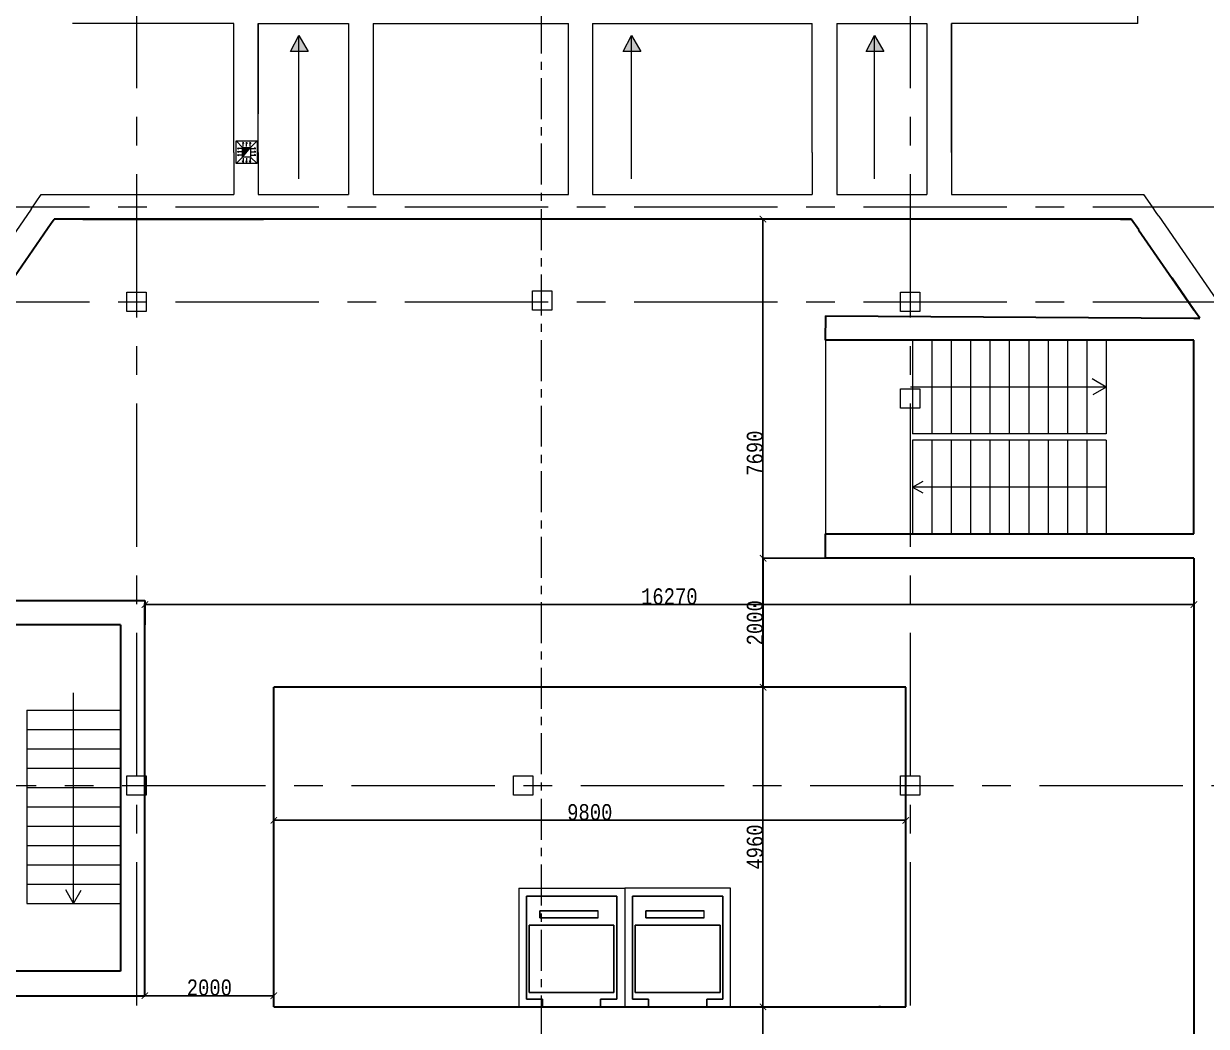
# Model space of a CAD drawing. Header units: millimetres. Extents: x -689206 to 4969298, y -1019800 to 703299.
# Drawn here: x 450532 to 468874, y -71442 to -55896 of the extents above; entities that cross this region are included whole.
import ezdxf

# ---------------------------------------------------------------- set-up
doc = ezdxf.new("R2010")
doc.units = ezdxf.units.MM
doc.linetypes.add('JIS_02_4.0', pattern=[5.5, 4, -1.5])
doc.linetypes.add('осеваяX2', pattern=[101.6, 63.5, -12.7, 12.7, -12.7])
doc.layers.add('кровля', color=211, linetype='Continuous')
doc.layers.add('четотам', color=7, linetype='Continuous')
for name, color, linetype, lineweight in [('несущие', 7, 'Continuous', 30), ('РАЗМЕРЫ', 7, 'Continuous', 9), ('сваи', 7, 'JIS_02_4.0', 30), ('стены', 7, 'Continuous', 20)]:
    doc.layers.add(name, color=color, linetype=linetype, lineweight=lineweight)
doc.styles.add('Аннотативный', font='isocteur.ttf', dxfattribs={"width": 0.7, "height": 250})
doc.dimstyles.new('Аннотативный', dxfattribs={"dimscale": 0, "dimtxt": 250, "dimasz": 100, "dimexe": 1.25, "dimexo": 0.625, "dimtad": 1, "dimdec": 0, "dimtxsty": 'Аннотативный', "dimblk": 'ARCHTICK', "dimcen": 2.5, "dimadec": 0, "dimazin": 0, "dimtfac": 1, "dimtdec": 0, "dimtmove": 0, "dimatfit": 3, "dimfxl": 1, "dimarcsym": 0})

# ---------------------------------------------------------------- blocks, each defined once
blk = doc.blocks.new('_ArchTick')
at = {"color": 0, "linetype": 'ByBlock', "const_width": 0.15}
blk.add_lwpolyline([(-0.5, -0.5), (0.5, 0.5)], dxfattribs=at)
blk = doc.blocks.new('*D1375')
at = {"layer": 'Defpoints', "color": 0, "linetype": 'ByBlock', "lineweight": 20, "transparency": 16777216}
for p in [(452412, -70968), (454412, -70968), (454412, -70968)]:
    blk.add_point(p, dxfattribs=at)
at = {"layer": 'РАЗМЕРЫ', "color": 0, "linetype": 'ByBlock', "lineweight": -2, "transparency": 16777216}
for p, q in [((452412, -70967), (452412, -70967)), ((452412, -70968), (454412, -70968)), ((454412, -70967), (454412, -70967))]:
    blk.add_line(p, q, dxfattribs=at)
at = {"layer": 'РАЗМЕРЫ', "color": 0, "linetype": 'ByBlock', "lineweight": -2, "transparency": 16777216, "xscale": 100, "yscale": 100, "zscale": 100, "rotation": 180}
blk.add_blockref('_ArchTick', (452412, -70968), dxfattribs=at)
at = {"layer": 'РАЗМЕРЫ', "color": 0, "linetype": 'ByBlock', "lineweight": -2, "transparency": 16777216, "xscale": 100, "yscale": 100, "zscale": 100}
blk.add_blockref('_ArchTick', (454412, -70968), dxfattribs=at)
at = {"layer": 'РАЗМЕРЫ', "color": 0, "linetype": 'ByBlock', "lineweight": 20, "transparency": 16777216, "insert": (453412, -70842), "char_height": 250, "attachment_point": 5, "style": 'Аннотативный'}
blk.add_mtext('2000', dxfattribs=at)
blk = doc.blocks.new('*D1376')
at = {"layer": 'Defpoints', "color": 0, "linetype": 'ByBlock', "lineweight": 20, "transparency": 16777216}
for p in [(454412, -66184), (464212, -66184), (454412, -68248)]:
    blk.add_point(p, dxfattribs=at)
at = {"layer": 'РАЗМЕРЫ', "color": 0, "linetype": 'ByBlock', "lineweight": -2, "transparency": 16777216}
for p, q in [((454412, -66185), (454412, -68250)), ((464212, -66185), (464212, -68250)), ((464212, -68248), (454412, -68248))]:
    blk.add_line(p, q, dxfattribs=at)
at = {"layer": 'РАЗМЕРЫ', "color": 0, "linetype": 'ByBlock', "lineweight": -2, "transparency": 16777216, "xscale": 100, "yscale": 100, "zscale": 100, "rotation": 180}
blk.add_blockref('_ArchTick', (454412, -68248), dxfattribs=at)
at = {"layer": 'РАЗМЕРЫ', "color": 0, "linetype": 'ByBlock', "lineweight": -2, "transparency": 16777216, "xscale": 100, "yscale": 100, "zscale": 100}
blk.add_blockref('_ArchTick', (464212, -68248), dxfattribs=at)
at = {"layer": 'РАЗМЕРЫ', "color": 0, "linetype": 'ByBlock', "lineweight": 20, "transparency": 16777216, "insert": (459312, -68123), "char_height": 250, "attachment_point": 5, "style": 'Аннотативный'}
blk.add_mtext('9800', dxfattribs=at)
blk = doc.blocks.new('*D1377')
at = {"layer": 'Defpoints', "color": 0, "linetype": 'ByBlock', "lineweight": 20, "transparency": 16777216}
for p in [(461330, -58925), (461330, -66184), (461998, -66184)]:
    blk.add_point(p, dxfattribs=at)
at = {"layer": 'РАЗМЕРЫ', "color": 0, "linetype": 'ByBlock', "lineweight": -2, "transparency": 16777216}
for p, q in [((461331, -58925), (462000, -58925)), ((461998, -58925), (461998, -66184)), ((461331, -66184), (462000, -66184))]:
    blk.add_line(p, q, dxfattribs=at)
at = {"layer": 'РАЗМЕРЫ', "color": 0, "linetype": 'ByBlock', "lineweight": -2, "transparency": 16777216, "xscale": 100, "yscale": 100, "zscale": 100}
for p, rotation in [((461998, -58925), 90), ((461998, -66184), 270)]:
    blk.add_blockref('_ArchTick', p, dxfattribs=dict(at, rotation=rotation))
at = {"layer": 'РАЗМЕРЫ', "color": 0, "linetype": 'ByBlock', "lineweight": 20, "transparency": 16777216, "insert": (461873, -62555), "char_height": 250, "attachment_point": 5, "rotation": 90, "style": 'Аннотативный'}
blk.add_mtext('7690', dxfattribs=at)
blk = doc.blocks.new('*D1378')
at = {"layer": 'Defpoints', "color": 0, "linetype": 'ByBlock', "lineweight": 20, "transparency": 16777216}
for p in [(464212, -66184), (461998, -71140), (464212, -71140)]:
    blk.add_point(p, dxfattribs=at)
at = {"layer": 'РАЗМЕРЫ', "color": 0, "linetype": 'ByBlock', "lineweight": -2, "transparency": 16777216}
for p, q in [((464211, -66184), (461997, -66184)), ((461998, -66184), (461998, -71140)), ((464211, -71140), (461997, -71140))]:
    blk.add_line(p, q, dxfattribs=at)
at = {"layer": 'РАЗМЕРЫ', "color": 0, "linetype": 'ByBlock', "lineweight": -2, "transparency": 16777216, "xscale": 100, "yscale": 100, "zscale": 100}
for p, rotation in [((461998, -66184), 90), ((461998, -71140), 270)]:
    blk.add_blockref('_ArchTick', p, dxfattribs=dict(at, rotation=rotation))
at = {"layer": 'РАЗМЕРЫ', "color": 0, "linetype": 'ByBlock', "lineweight": 20, "transparency": 16777216, "insert": (461873, -68662), "char_height": 250, "attachment_point": 5, "rotation": 90, "style": 'Аннотативный'}
blk.add_mtext('4960', dxfattribs=at)
blk = doc.blocks.new('*D1379')
at = {"layer": 'Defpoints', "color": 0, "linetype": 'ByBlock', "lineweight": 20, "transparency": 16777216}
for p in [(452412, -64888), (468681, -64888), (468681, -64904)]:
    blk.add_point(p, dxfattribs=at)
at = {"layer": 'РАЗМЕРЫ', "color": 0, "linetype": 'ByBlock', "lineweight": -2, "transparency": 16777216}
for p, q in [((452412, -64888), (452412, -64905)), ((452412, -64904), (468681, -64904)), ((468681, -64888), (468681, -64905))]:
    blk.add_line(p, q, dxfattribs=at)
at = {"layer": 'РАЗМЕРЫ', "color": 0, "linetype": 'ByBlock', "lineweight": -2, "transparency": 16777216, "xscale": 100, "yscale": 100, "zscale": 100, "rotation": 180}
blk.add_blockref('_ArchTick', (452412, -64904), dxfattribs=at)
at = {"layer": 'РАЗМЕРЫ', "color": 0, "linetype": 'ByBlock', "lineweight": -2, "transparency": 16777216, "xscale": 100, "yscale": 100, "zscale": 100}
blk.add_blockref('_ArchTick', (468681, -64904), dxfattribs=at)
at = {"layer": 'РАЗМЕРЫ', "color": 0, "linetype": 'ByBlock', "lineweight": 20, "transparency": 16777216, "insert": (460546, -64778), "char_height": 250, "attachment_point": 5, "style": 'Аннотативный'}
blk.add_mtext('16270', dxfattribs=at)
blk = doc.blocks.new('*D1382')
at = {"layer": 'Defpoints', "color": 0, "linetype": 'ByBlock', "lineweight": 20, "transparency": 16777216}
for p in [(461997, -71140), (461998, -73140), (463058, -73140)]:
    blk.add_point(p, dxfattribs=at)
at = {"layer": 'РАЗМЕРЫ', "color": 0, "linetype": 'ByBlock', "lineweight": -2, "transparency": 16777216}
for p, q in [((461998, -71140), (462000, -71140)), ((461998, -71140), (461998, -73140)), ((463058, -73140), (461997, -73140))]:
    blk.add_line(p, q, dxfattribs=at)
at = {"layer": 'РАЗМЕРЫ', "color": 0, "linetype": 'ByBlock', "lineweight": -2, "transparency": 16777216, "xscale": 100, "yscale": 100, "zscale": 100}
for p, rotation in [((461998, -71140), 90), ((461998, -73140), 270)]:
    blk.add_blockref('_ArchTick', p, dxfattribs=dict(at, rotation=rotation))
at = {"layer": 'РАЗМЕРЫ', "color": 0, "linetype": 'ByBlock', "lineweight": 20, "transparency": 16777216, "insert": (461873, -72140), "char_height": 250, "attachment_point": 5, "rotation": 90, "style": 'Аннотативный'}
blk.add_mtext('2000', dxfattribs=at)
blk = doc.blocks.new('*D1383')
at = {"layer": 'Defpoints', "color": 0, "linetype": 'ByBlock', "lineweight": 20, "transparency": 16777216}
for p in [(462969, -64185), (462000, -66184), (462969, -66184)]:
    blk.add_point(p, dxfattribs=at)
at = {"layer": 'РАЗМЕРЫ', "color": 0, "linetype": 'ByBlock', "lineweight": -2, "transparency": 16777216}
for p, q in [((462968, -64185), (461998, -64185)), ((462000, -64185), (462000, -66184)), ((462968, -66184), (461998, -66184))]:
    blk.add_line(p, q, dxfattribs=at)
at = {"layer": 'РАЗМЕРЫ', "color": 0, "linetype": 'ByBlock', "lineweight": -2, "transparency": 16777216, "xscale": 100, "yscale": 100, "zscale": 100}
for p, rotation in [((462000, -64185), 90), ((462000, -66184), 270)]:
    blk.add_blockref('_ArchTick', p, dxfattribs=dict(at, rotation=rotation))
at = {"layer": 'РАЗМЕРЫ', "color": 0, "linetype": 'ByBlock', "lineweight": 20, "transparency": 16777216, "insert": (461874, -65185), "char_height": 250, "attachment_point": 5, "rotation": 90, "style": 'Аннотативный'}
blk.add_mtext('2000', dxfattribs=at)

msp = doc.modelspace()

# ---------------------------------------------------------------- hatches: boundary and pattern name
at = {"layer": 'кровля', "lineweight": 15, "true_color": 0x000000}
h = msp.add_hatch(color=18, dxfattribs=at)
h.dxf.hatch_style = 1
h.paths.add_polyline_path([(453934.7, -57754.8), (453942.9, -57754.8), (453934.7, -57731.2)])
h.paths.add_polyline_path([(453926.6, -57754.8), (453934.7, -57754.8), (453934.7, -57731.2)])
h = msp.add_hatch(color=18, dxfattribs=at)
h.dxf.hatch_style = 1
h.paths.add_polyline_path([(453990, -57754.8), (453998.1, -57754.8), (453990, -57731.2)])
h.paths.add_polyline_path([(453981.9, -57754.8), (453990, -57754.8), (453990, -57731.2)])
h = msp.add_hatch(color=18, dxfattribs=at)
h.dxf.hatch_style = 1
h.paths.add_polyline_path([(454045.3, -57731.2), (454037.1, -57754.8), (454045.3, -57754.8)])
h.paths.add_polyline_path([(454045.3, -57731.2), (454045.3, -57754.8), (454053.4, -57754.8)])
h = msp.add_hatch(color=18, dxfattribs=at)
h.dxf.hatch_style = 1
h.paths.add_polyline_path([(453846, -57830.5), (453869.7, -57838.7), (453869.7, -57830.5)])
h.paths.add_polyline_path([(453846, -57830.5), (453869.7, -57830.5), (453869.7, -57822.4)])
h = msp.add_hatch(color=18, dxfattribs=at)
h.dxf.hatch_style = 1
h.paths.add_polyline_path([(453846, -57881.8), (453869.7, -57889.9), (453869.7, -57881.8)])
h.paths.add_polyline_path([(453846, -57881.8), (453869.7, -57881.8), (453869.7, -57873.7)])
h = msp.add_hatch(color=18, dxfattribs=at)
h.dxf.hatch_style = 1
h.paths.add_polyline_path([(453869.7, -57933), (453869.7, -57924.9), (453846, -57933)])
h.paths.add_polyline_path([(453869.7, -57941.2), (453869.7, -57933), (453846, -57933)])
h = msp.add_hatch(color=18, dxfattribs=at)
h.dxf.hatch_style = 1
h.paths.add_polyline_path([(454110.3, -57830.5), (454110.3, -57838.7), (454134, -57830.5)])
h.paths.add_polyline_path([(454110.3, -57822.4), (454110.3, -57830.5), (454134, -57830.5)])
h = msp.add_hatch(color=18, dxfattribs=at)
h.dxf.hatch_style = 1
h.paths.add_polyline_path([(454110.3, -57881.8), (454110.3, -57889.9), (454134, -57881.8)])
h.paths.add_polyline_path([(454110.3, -57873.7), (454110.3, -57881.8), (454134, -57881.8)])
h = msp.add_hatch(color=18, dxfattribs=at)
h.dxf.hatch_style = 1
h.paths.add_polyline_path([(454134, -57933), (454110.3, -57924.9), (454110.3, -57933)])
h.paths.add_polyline_path([(454134, -57933), (454110.3, -57933), (454110.3, -57941.2)])
h = msp.add_hatch(color=18, dxfattribs=at)
h.dxf.hatch_style = 1
h.paths.add_polyline_path([(453934.7, -58048.8), (453942.9, -58025.2), (453934.7, -58025.2)])
h.paths.add_polyline_path([(453934.7, -58048.8), (453934.7, -58025.2), (453926.6, -58025.2)])
h = msp.add_hatch(color=18, dxfattribs=at)
h.dxf.hatch_style = 1
h.paths.add_polyline_path([(453990, -58048.8), (453998.1, -58025.2), (453990, -58025.2)])
h.paths.add_polyline_path([(453990, -58048.8), (453990, -58025.2), (453981.9, -58025.2)])
h = msp.add_hatch(color=18, dxfattribs=at)
h.dxf.hatch_style = 1
h.paths.add_polyline_path([(454045.3, -58025.2), (454037.1, -58025.2), (454045.3, -58048.8)])
h.paths.add_polyline_path([(454053.4, -58025.2), (454045.3, -58025.2), (454045.3, -58048.8)])
at = {"layer": 'РАЗМЕРЫ', "lineweight": 20, "ltscale": 150}
h = msp.add_hatch(color=256, dxfattribs=at)
h.dxf.hatch_style = 1
h.paths.add_polyline_path([(454052.5, -57815), (453927.5, -57815), (453927.5, -57965)])
at = {"layer": 'сваи', "linetype": 'ByBlock', "lineweight": 20, "ltscale": 35}
h = msp.add_hatch(color=256, dxfattribs=at)
h.dxf.hatch_style = 1
h.paths.add_polyline_path([(469973.5, -51979.7), (469896, -52043.1), (470080, -52110)])
h.paths.add_polyline_path([(470048.8, -51918.2), (469973.5, -51979.7), (470080, -52110)])
h.paths.add_polyline_path([(470710.9, -52781), (470710.9, -52975.3), (470795.1, -52926.7)])
h.paths.add_polyline_path([(470881.8, -52876.6), (470710.9, -52781), (470795.1, -52926.7)])
h.paths.add_polyline_path([(463730, -56080), (463730, -56329), (463873.7, -56329)])
h.paths.add_polyline_path([(463730, -56080), (463600, -56329), (463730, -56329)])
h.paths.add_polyline_path([(463730, -55111), (463586.3, -55111), (463730, -55360)])
h.paths.add_polyline_path([(463860, -55111), (463730, -55111), (463730, -55360)])
h.paths.add_polyline_path([(460090, -55061), (459960, -55061), (459960, -55310)])
h.paths.add_polyline_path([(459960, -55061), (459816.3, -55061), (459960, -55310)])
h.paths.add_polyline_path([(459960, -56080), (459830, -56329), (459960, -56329)])
h.paths.add_polyline_path([(459960, -56080), (459960, -56329), (460103.7, -56329)])
h.paths.add_polyline_path([(454800, -56080), (454800, -56329), (454943.7, -56329)])
h.paths.add_polyline_path([(454800, -56080), (454670, -56329), (454800, -56329)])
h.paths.add_polyline_path([(454810, -55111), (454666.3, -55111), (454810, -55360)])
h.paths.add_polyline_path([(454940, -55111), (454810, -55111), (454810, -55360)])
h.paths.add_polyline_path([(448090.4, -52634), (447910.3, -52710.9), (447991.2, -52769.9)])
h.paths.add_polyline_path([(448090.4, -52634), (447991.2, -52769.9), (448069.7, -52827.2)])
h.paths.add_polyline_path([(448711.3, -51856.5), (448680.1, -52048.2), (448786.6, -51917.9)])
h.paths.add_polyline_path([(448786.6, -51917.9), (448680.1, -52048.2), (448864.1, -51981.3)])

# ---------------------------------------------------------------- linework, layer by layer
at = {"layer": 'кровля', "color": 18, "lineweight": 15, "true_color": 0x000000}
for p, q in [((453927.5, -57815), (453827.5, -57715)), ((453934.7, -57731.2), (453926.6, -57754.8)), ((453926.6, -57754.8), (453934.7, -57754.8)), ((453934.7, -57801.2), (453934.7, -57731.2)), ((453934.7, -57731.2), (453942.9, -57754.8)), ((453942.9, -57754.8), (453934.7, -57754.8)), ((453990, -57731.2), (453981.9, -57754.8)), ((453981.9, -57754.8), (453990, -57754.8)), ((453990, -57801.2), (453990, -57731.2)), ((453990, -57731.2), (453998.1, -57754.8)), ((453998.1, -57754.8), (453990, -57754.8)), ((454045.3, -57731.2), (454037.1, -57754.8)), ((454037.1, -57754.8), (454045.3, -57754.8)), ((454045.3, -57801.2), (454045.3, -57731.2)), ((454045.3, -57731.2), (454053.4, -57754.8)), ((454053.4, -57754.8), (454045.3, -57754.8)), ((454052.5, -57815), (454152.5, -57715)), ((453846, -57830.5), (453869.7, -57822.4)), ((453916, -57830.5), (453846, -57830.5)), ((453846, -57830.5), (453869.7, -57838.7)), ((453846, -57881.8), (453869.7, -57873.7)), ((453916, -57881.8), (453846, -57881.8)), ((453846, -57881.8), (453869.7, -57889.9)), ((453846, -57933), (453869.7, -57924.9)), ((453916, -57933), (453846, -57933)), ((453846, -57933), (453869.7, -57941.2)), ((453869.7, -57822.4), (453869.7, -57830.5)), ((453869.7, -57838.7), (453869.7, -57830.5)), ((453869.7, -57873.7), (453869.7, -57881.8)), ((453869.7, -57889.9), (453869.7, -57881.8)), ((453869.7, -57924.9), (453869.7, -57933)), ((453869.7, -57941.2), (453869.7, -57933)), ((454064, -57830.5), (454134, -57830.5)), ((454064, -57881.8), (454134, -57881.8)), ((454064, -57933), (454134, -57933)), ((454134, -57830.5), (454110.3, -57822.4)), ((454110.3, -57822.4), (454110.3, -57830.5)), ((454134, -57830.5), (454110.3, -57838.7)), ((454110.3, -57838.7), (454110.3, -57830.5)), ((454134, -57881.8), (454110.3, -57873.7)), ((454110.3, -57873.7), (454110.3, -57881.8)), ((454134, -57881.8), (454110.3, -57889.9)), ((454110.3, -57889.9), (454110.3, -57881.8)), ((454134, -57933), (454110.3, -57924.9)), ((454110.3, -57924.9), (454110.3, -57933)), ((454134, -57933), (454110.3, -57941.2)), ((454110.3, -57941.2), (454110.3, -57933)), ((453927.5, -57965), (453827.5, -58065)), ((453934.7, -58048.8), (453926.6, -58025.2)), ((453926.6, -58025.2), (453934.7, -58025.2)), ((453934.7, -57978.8), (453934.7, -58048.8)), ((453934.7, -58048.8), (453942.9, -58025.2)), ((453942.9, -58025.2), (453934.7, -58025.2)), ((453990, -58048.8), (453981.9, -58025.2)), ((453981.9, -58025.2), (453990, -58025.2)), ((453990, -57978.8), (453990, -58048.8)), ((453990, -58048.8), (453998.1, -58025.2)), ((453998.1, -58025.2), (453990, -58025.2)), ((454045.3, -58048.8), (454037.1, -58025.2)), ((454037.1, -58025.2), (454045.3, -58025.2)), ((454045.3, -57978.8), (454045.3, -58048.8)), ((454045.3, -58048.8), (454053.4, -58025.2)), ((454053.4, -58025.2), (454045.3, -58025.2)), ((454052.5, -57965), (454152.5, -58065))]:
    msp.add_line(p, q, dxfattribs=at)
for points in [[(453827.5, -57715), (454152.5, -57715), (454152.5, -58065), (453827.5, -58065)], [(453927.5, -57815), (454052.5, -57815), (454052.5, -57965), (453927.5, -57965)]]:
    msp.add_lwpolyline(points, close=True, dxfattribs=at)
at = {"layer": 'несущие', "lineweight": 20}
for p, q in [((464541.1, -55895.8), (464541.1, -58545.2)), ((453791.1, -57895.8), (453791.1, -58545.2)), ((454171.1, -57895.8), (454171.1, -58545.2)), ((455571.1, -57895.8), (455571.1, -58545.2)), ((462761.1, -57895.8), (462761.1, -58545.2)), ((463141.1, -57895.8), (463141.1, -58545.2)), ((464921.1, -57895.8), (464921.1, -58545.2)), ((450647.8, -58774), (450805.7, -58545.2)), ((450805.7, -58545.2), (453791.1, -58545.2)), ((454171.1, -58545.2), (455571.1, -58545.2)), ((455951.1, -58545.2), (458981.1, -58545.2)), ((459356.1, -58545.2), (462761.1, -58545.2)), ((463141.1, -58545.2), (464541.1, -58545.2)), ((464921.1, -58545.2), (467541.1, -58545.2)), ((467541.1, -58545.2), (467906.1, -58545.2)), ((468037.7, -58735.2), (467906.5, -58545.2)), ((468096.6, -58821.3), (468037.7, -58735.2)), ((468135.6, -58878.2), (468096.6, -58821.3))]:
    msp.add_line(p, q, dxfattribs=at)
at = {"layer": 'несущие', "color": 0}
for p, q in [((450959.5, -58989.2), (451003.7, -58925.2)), ((467710, -58925.2), (451003.7, -58925.2)), ((467541.1, -58925.2), (467340.6, -58925.2)), ((467541.1, -58925.2), (467710.1, -58925.2)), ((467641.1, -58925.2), (467541.1, -58925.2)), ((467641.1, -58925.2), (467710, -58925.2)), ((467825.3, -59092.4), (467710, -58925.2))]:
    msp.add_line(p, q, dxfattribs=at)
at = {"layer": 'несущие', "lineweight": 30}
msp.add_line((467824.4, -59093), (468680.8, -60331.2), dxfattribs=at)
at = {"layer": 'РАЗМЕРЫ', "linetype": 'ByBlock', "lineweight": 30}
for p, q in [((468707.8, -60370.2), (468680.8, -60331.2)), ((462968.7, -60425.5), (468680.8, -60463.2)), ((462968.7, -60805.5), (462971.2, -60425.5)), ((468680.8, -60463.2), (468771.9, -60463.2)), ((468771.9, -60463.2), (468707.8, -60370.2)), ((468680.8, -60805.5), (462968.7, -60805.5)), ((468680.8, -63805.4), (468680.8, -60805.5)), ((462968.7, -63805.5), (468680.8, -63805.5)), ((462968.7, -64185.5), (462968.7, -63805.5)), ((468680.8, -64185.5), (462968.7, -64185.5)), ((452411.9, -70967.8), (452411.9, -64887.8)), ((452031.9, -65218.2), (452031.9, -70587.8)), ((454411.9, -71139.9), (454411.9, -66184.3)), ((464212, -66184.3), (454411.9, -66184.3)), ((464212, -71139.9), (464212, -66184.3)), ((449031.9, -70967.8), (452031.9, -70967.8)), ((452031.9, -70967.8), (452411.9, -70967.8)), ((454411.9, -71139.9), (462536.8, -71139.9)), ((462536.8, -71139.9), (464212, -71139.9)), ((463823, -71139.9), (463796, -71139.9))]:
    msp.add_line(p, q, dxfattribs=at)
at = {"layer": 'РАЗМЕРЫ', "linetype": 'ByBlock', "lineweight": 20}
for p, q in [((462968.7, -60805.5), (462968.7, -63805.5)), ((464318.7, -60805.5), (464318.7, -62255.5)), ((464618.7, -60805.5), (464618.7, -62255.5)), ((464918.7, -60805.5), (464918.7, -62255.5)), ((465218.7, -60805.5), (465218.7, -62255.5)), ((465518.7, -60805.5), (465518.7, -62255.5)), ((465818.7, -60805.5), (465818.7, -62255.5)), ((466118.7, -60805.5), (466118.7, -62255.5)), ((466418.7, -60805.5), (466418.7, -62255.5)), ((466718.7, -60805.5), (466718.7, -62255.5)), ((467018.7, -60805.5), (467018.7, -62255.5)), ((467318.7, -60805.5), (467318.7, -62255.5)), ((467318.7, -61530.5), (467101, -61404.8)), ((467318.7, -61530.5), (464284, -61530.5)), ((467318.7, -61530.5), (467113.8, -61648.7)), ((467318.7, -62255.5), (464318.7, -62255.5)), ((464318.7, -62355.5), (464318.7, -63805.5)), ((467318.7, -62355.5), (464318.7, -62355.5)), ((464618.7, -62355.5), (464618.7, -63805.5)), ((464918.7, -62355.5), (464918.7, -63805.5)), ((465218.7, -62355.5), (465218.7, -63805.5)), ((465518.7, -62355.5), (465518.7, -63805.5)), ((465818.7, -62355.5), (465818.7, -63805.5)), ((466118.7, -62355.5), (466118.7, -63805.5)), ((466418.7, -62355.5), (466418.7, -63805.5)), ((466718.7, -62355.5), (466718.7, -63805.5)), ((467018.7, -62355.5), (467018.7, -63805.5)), ((467318.7, -62355.5), (467318.7, -63805.5)), ((464318.7, -63080.5), (464480, -62987.3)), ((467318.7, -63080.5), (464318.7, -63080.5)), ((464318.7, -63080.5), (464475.5, -63171)), ((451306.9, -69537.8), (451306.9, -66269.1)), ((450581.9, -66537.8), (452031.9, -66537.8)), ((450581.9, -66537.8), (450581.9, -69537.8)), ((450581.9, -66837.8), (452031.9, -66837.8)), ((450581.9, -67137.8), (452031.9, -67137.8)), ((450581.9, -67437.8), (452031.9, -67437.8)), ((450581.9, -67737.8), (452031.9, -67737.8)), ((450581.9, -68037.8), (452031.9, -68037.8)), ((450581.9, -68337.8), (452031.9, -68337.8)), ((450581.9, -68637.8), (452031.9, -68637.8)), ((450581.9, -68937.8), (452031.9, -68937.8)), ((450581.9, -69237.8), (452031.9, -69237.8)), ((451306.9, -69537.8), (451185.9, -69328.2)), ((451306.9, -69537.8), (451425.8, -69331.9)), ((452031.9, -70587.8), (452031.9, -69237.8)), ((458209.2, -69301.6), (458209.2, -71141.6)), ((458209.2, -69301.6), (459854.8, -69301.6)), ((459854.8, -69301.6), (459854.8, -71141.6)), ((461494.8, -69301.6), (459854.8, -69301.6)), ((461494.8, -69421.6), (461494.8, -69301.6)), ((461494.8, -71141.6), (461494.8, -69421.6)), ((450581.9, -69537.8), (452031.9, -69537.8)), ((459441.2, -69761.6), (459441.2, -69651.6)), ((461086.8, -69761.6), (461086.8, -69651.6)), ((449031.9, -70587.8), (452031.9, -70587.8))]:
    msp.add_line(p, q, dxfattribs=at)
at = {"layer": 'сваи', "lineweight": 20, "ltscale": 15000}
for p, q in [((454670, -56329), (454800, -56080)), ((454800, -58300), (454800, -56080)), ((454800, -56080), (454943.7, -56329)), ((459830, -56329), (459960, -56080)), ((459960, -58300), (459960, -56080)), ((459960, -56080), (460103.7, -56329)), ((463600, -56329), (463730, -56080)), ((463730, -58300), (463730, -56080)), ((463730, -56080), (463873.7, -56329)), ((454943.7, -56329), (454670, -56329)), ((460103.7, -56329), (459830, -56329)), ((463873.7, -56329), (463600, -56329))]:
    msp.add_line(p, q, dxfattribs=at)
at = {"layer": 'сваи', "linetype": 'ByBlock', "lineweight": 30, "ltscale": 35}
for p, q in [((449031.1, -64838.2), (452411.9, -64838.2)), ((452411.9, -64838.2), (452411.9, -65218.2)), ((452031.9, -65218.2), (449031.1, -65218.2))]:
    msp.add_line(p, q, dxfattribs=at)
at = {"layer": 'стены', "linetype": 'осеваяX2', "lineweight": 18, "ltscale": 35}
for p, q in [((452281.1, -47562.3), (452281.1, -92651.7)), ((464281.1, -47562.3), (464281.1, -92651.7)), ((427995.5, -58735.2), (494281.1, -58735.2)), ((427995.5, -60207.8), (494281.1, -60207.8)), ((434281.1, -67707.8), (494281.1, -67707.8))]:
    msp.add_line(p, q, dxfattribs=at)
at = {"layer": 'стены', "lineweight": 20}
for p, q in [((467811.1, -55895.8), (467811.1, -54215.8)), ((453791.1, -55895.8), (451291.1, -55895.8)), ((453791.1, -57895.8), (453791.1, -55895.8)), ((454171.1, -57895.8), (454171.1, -55895.8)), ((454171.1, -55895.8), (454171.1, -57295.8)), ((454171.1, -55895.8), (455571.1, -55895.8)), ((455571.1, -55895.8), (455571.1, -57895.8)), ((455951.1, -55895.8), (458981.1, -55895.8)), ((455951.1, -55895.8), (455951.1, -58545.2)), ((458981.1, -58545.2), (458981.1, -55895.8)), ((459356.1, -55895.8), (459356.1, -58545.2)), ((459356.1, -55895.8), (462761.1, -55895.8)), ((462761.1, -57895.8), (462761.1, -55895.8)), ((463141.1, -55895.8), (464541.1, -55895.8)), ((463141.1, -55895.8), (463141.1, -57895.8)), ((467811.1, -55895.8), (464921.1, -55895.8)), ((464921.1, -55895.8), (464921.1, -57515.8)), ((464921.1, -57515.8), (464921.1, -57895.8)), ((450647.8, -58774), (449576.3, -60326.6)), ((468135.6, -58878.2), (469135.6, -60325.3))]:
    msp.add_line(p, q, dxfattribs=at)
at = {"layer": 'стены', "linetype": 'осеваяX2', "lineweight": 18, "ltscale": 10}
msp.add_line((458560.6, -55723.1), (458560.6, -92667), dxfattribs=at)
at = {"layer": 'стены'}
for p, q in [((464415.1, -55895.8), (464541.1, -55895.8)), ((464921.1, -57895.8), (464921.1, -55895.8)), ((464921.1, -57895.8), (464921.1, -55895.8))]:
    msp.add_line(p, q, dxfattribs=at)
at = {"layer": 'стены', "lineweight": 30}
for p, q in [((450031.1, -60334.5), (450959.5, -58989.2)), ((451451.9, -58925.2), (454249.9, -58925.2)), ((468680.8, -60331.2), (468341.8, -59840)), ((468680.8, -64185.5), (468680.8, -74852.5)), ((452031.9, -70587.8), (449031.9, -70587.8))]:
    msp.add_line(p, q, dxfattribs=at)
at = {"layer": 'стены', "color": 18, "lineweight": 25, "true_color": 0x000000}
for p, q in [((458329.2, -71021.6), (458329.2, -69421.6)), ((458329.2, -69421.6), (459729.2, -69421.6)), ((459729.2, -69421.6), (459729.2, -71021.6)), ((459974.8, -71021.6), (459974.8, -69421.6)), ((459974.8, -69421.6), (461374.8, -69421.6)), ((461374.8, -69421.6), (461374.8, -71021.6)), ((459441.2, -69651.6), (458535.2, -69651.6)), ((458535.2, -69651.6), (458535.2, -69761.6)), ((461086.8, -69651.6), (460180.8, -69651.6)), ((460180.8, -69651.6), (460180.8, -69761.6)), ((458371.2, -70918.6), (458371.2, -69871.6)), ((458371.2, -69871.6), (459687.2, -69871.6)), ((459441.2, -69761.6), (458535.2, -69761.6)), ((459687.2, -70918.6), (459687.2, -69871.6)), ((460016.8, -70918.6), (460016.8, -69871.6)), ((460016.8, -69871.6), (461332.8, -69871.6)), ((461086.8, -69761.6), (460180.8, -69761.6)), ((461086.8, -69761.6), (460884.3, -69761.6)), ((461332.8, -70918.6), (461332.8, -69871.6)), ((459687.2, -70918.6), (458371.2, -70918.6)), ((461332.8, -70918.6), (460016.8, -70918.6)), ((458190.2, -71141.6), (457820.2, -71141.6)), ((458579.2, -71021.6), (458329.2, -71021.6)), ((458579.2, -71021.6), (458579.2, -71141.6)), ((459729.2, -71021.6), (459479.2, -71021.6)), ((459479.2, -71021.6), (459479.2, -71141.6)), ((459849.2, -71141.6), (459479.2, -71141.6)), ((459729.2, -71021.6), (459687.2, -71021.6)), ((460224.8, -71141.6), (459854.8, -71141.6)), ((460224.8, -71021.6), (459974.8, -71021.6)), ((460224.8, -71021.6), (460224.8, -71141.6)), ((461374.8, -71021.6), (461124.8, -71021.6)), ((461124.8, -71021.6), (461124.8, -71141.6)), ((461494.8, -71141.6), (461124.8, -71141.6)), ((461374.8, -71021.6), (461332.8, -71021.6))]:
    msp.add_line(p, q, dxfattribs=at)
at = {"layer": 'стены'}
for points in [[(452131.1, -60057.8), (452431.1, -60057.8), (452431.1, -60357.8), (452131.1, -60357.8)], [(458421.7, -60037.8), (458721.7, -60037.8), (458721.7, -60337.8), (458421.7, -60337.8)], [(464131.1, -60057.8), (464431.1, -60057.8), (464431.1, -60357.8), (464131.1, -60357.8)], [(464131.1, -61557.8), (464431.1, -61557.8), (464431.1, -61857.8), (464131.1, -61857.8)], [(452131.1, -67555.8), (452431.1, -67555.8), (452431.1, -67855.8), (452131.1, -67855.8)], [(458131.1, -67555.8), (458431.1, -67555.8), (458431.1, -67855.8), (458131.1, -67855.8)], [(464131.1, -67557.8), (464431.1, -67557.8), (464431.1, -67857.8), (464131.1, -67857.8)]]:
    msp.add_lwpolyline(points, close=True, dxfattribs=at)
at = {"layer": 'четотам', "color": 18, "lineweight": 15, "true_color": 0x000000}
msp.add_lwpolyline([(453927.5, -57965), (453927.5, -57815), (454052.5, -57815), (454052.5, -57965), (453927.5, -57965), (454052.5, -57815)], dxfattribs=at)
msp.add_lwpolyline([(453927.5, -57965), (453927.5, -57815), (454052.5, -57815), (454052.5, -57965), (453927.5, -57965), (454052.5, -57815)], dxfattribs=at)

# ---------------------------------------------------------------- dimensions: what is measured, and where the dimension line sits
at = {"layer": 'РАЗМЕРЫ', "linetype": 'ByBlock', "lineweight": 20}
for base, p1, p2, text, picture, middle in [((461998.3, -66184.3), (461330.2, -58925.2), (461330.2, -66184.3), '7690', '*D1377', (461872.7, -62554.8)), ((461999.5, -66184.3), (462968.7, -64185.5), (462968.7, -66184.3), '2000', '*D1383', (461873.9, -65184.9)), ((461998.3, -71139.9), (464212, -66184.3), (464212, -71139.9), '4960', '*D1378', (461872.7, -68662.1))]:
    dim = msp.add_linear_dim(base=base, p1=p1, p2=p2, angle=90, text=text, dimstyle='Аннотативный', dxfattribs=at)
    dim.commit()
    dim.dimension.update_dxf_attribs({"geometry": picture, "text_midpoint": middle})
dim = msp.add_linear_dim(base=(468680.8, -64903.5), p1=(452411.9, -64887.8), p2=(468680.8, -64887.8), text='16270', dimstyle='Аннотативный', dxfattribs=at)
dim.commit()
dim.dimension.update_dxf_attribs({"geometry": '*D1379', "text_midpoint": (460546.4, -64777.9)})
for base, p1, p2, picture, middle in [((454411.9, -68248.4), (464212, -66184.3), (454411.9, -66184.3), '*D1376', (459311.9, -68122.8)), ((454411.9, -70967.8), (452411.9, -70967.8), (454411.9, -70967.8), '*D1375', (453411.9, -70842.2))]:
    dim = msp.add_linear_dim(base=base, p1=p1, p2=p2, dimstyle='Аннотативный', dxfattribs=at)
    dim.commit()
    dim.dimension.update_dxf_attribs({"geometry": picture, "text_midpoint": middle})
dim = msp.add_linear_dim(base=(461998.3, -73139.8), p1=(461997, -71139.9), p2=(463058.3, -73139.8), angle=90, dimstyle='Аннотативный', dxfattribs=at)
dim.commit()
dim.dimension.update_dxf_attribs({"geometry": '*D1382', "text_midpoint": (461872.7, -72139.8)})

doc.saveas('drawing.dxf')
